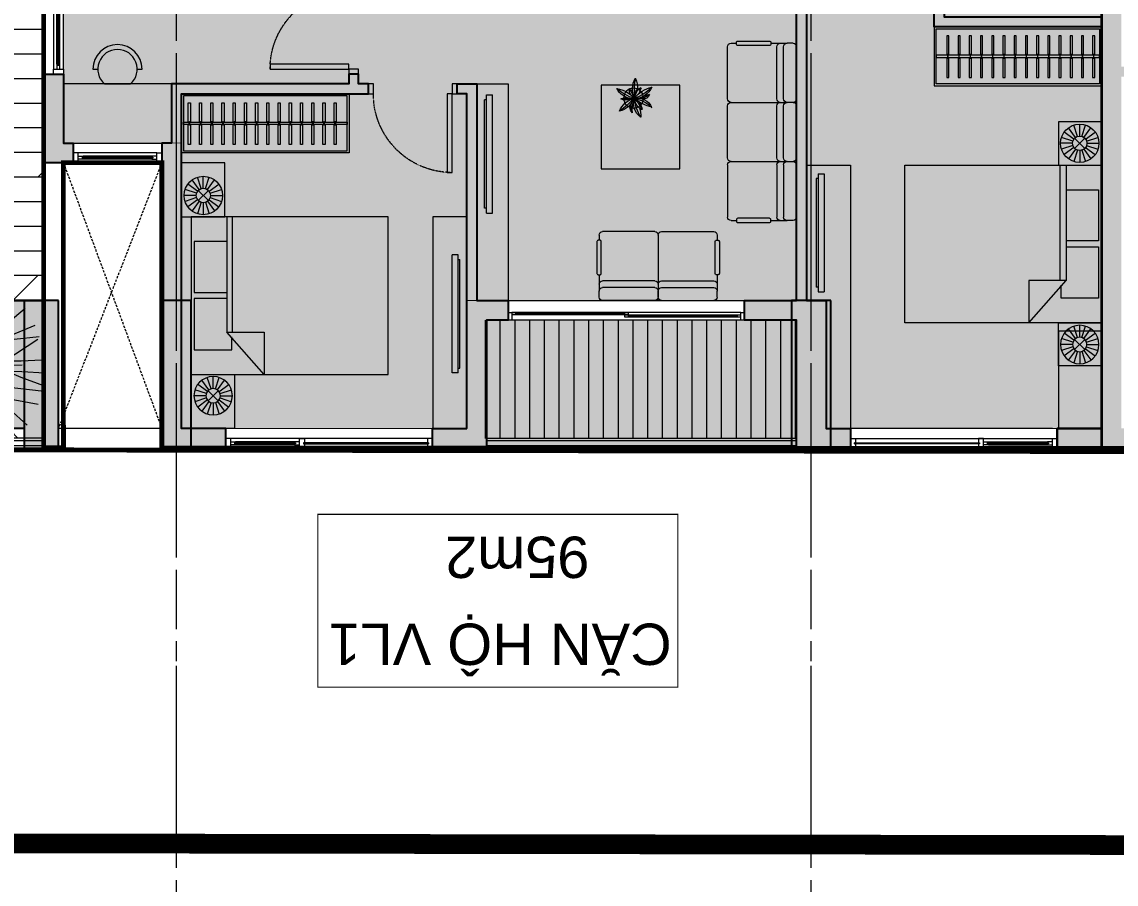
# Model space of a CAD drawing. Header units: millimetres. Extents: x -100356 to 314685, y 446 to 1273965.
# Drawn here: x 49719 to 60838, y 989304 to 998062 of the extents above; entities that cross this region are included whole.
import ezdxf
from ezdxf.enums import TextEntityAlignment as Align
from ezdxf.xclip import XClip

# ---------------------------------------------------------------- set-up
doc = ezdxf.new("R2010")
doc.units = ezdxf.units.MM
doc.header["$XCLIPFRAME"] = 2
for name, pattern in [('20180221 BF$0$DASHDOT', [1, 0.5, -0.25, 0, -0.25]), ('CENTER', [2, 1.25, -0.25, 0.25, -0.25]), ('CENTER2', [28.575, 19.05, -3.175, 3.175, -3.175]), ('Dash', [6, 3, -3]), ('DASHED2', [0.375, 0.25, -0.125]), ('Kume - Grid Line', [10.5, 6, -1.25, 2, -1.25]), ('VL2 - tb$0$HIDDEN', [0.375, 0.25, -0.125]), ('VL3 - tb$0$HIDDEN', [0.375, 0.25, -0.125])]:
    doc.linetypes.add(name, pattern=pattern)
for name, color, linetype, lineweight in [('$0$FURNITURE', 8, 'Continuous', 5), ('$0$TUONG 2', 2, 'Continuous', 35), ('20180221 BF$0$setback', 1, 'Continuous', 13), ('20180221 BF$0$TUONG 2', 2, 'Continuous', 25), ('@ color hatch', 7, 'Continuous', 13), ('A-_ANOT----_D', 7, 'Continuous', 5), ('A-_LNSP----_E', 7, 'Continuous', 9), ('A-_ROOM----_H', 8, 'Continuous', 9), ('A.Axis', 251, 'CENTER2', 13), ('A1 - dp$0$A.Door', 4, 'Continuous', 13), ('A1 - dp$0$A.HACH 250', 250, 'Continuous', 5), ('A1 - dp$0$FURNITURE', 8, 'Continuous', 5), ('A1 - dp$0$TUONG 2', 2, 'Continuous', 25), ('GJ', 1, 'Continuous', 13), ('Hatch-wall', 251, 'Continuous', 5), ('LC.HA', 250, 'Continuous', 9), ('LGI', 250, 'CENTER', 9), ('net thay', 137, 'Continuous', 15), ('TEXT', 6, 'Continuous', 20), ('VL2 - tb$0$A.Door', 4, 'Continuous', 13), ('VL2 - tb$0$A.HACH 250', 250, 'Continuous', 5), ('VL2 - tb$0$A.Thin', 8, 'Continuous', 13), ('VL2 - tb$0$CUA', 5, 'Continuous', 9), ('VL2 - tb$0$KHCUA', 3, 'Continuous', 13), ('VL2 - tb$0$TUONG 2', 2, 'Continuous', 35), ('VL3 - tb$0$$7$FURNITURE', 8, 'Continuous', 5), ('VL3 - tb$0$A.HACH 250', 250, 'Continuous', 5), ('VL3 - tb$0$CUA', 5, 'Continuous', 9), ('VL3 - tb$0$FURNITURE', 7, 'Continuous', 5), ('VL3 - tb$0$TUONG 2', 2, 'Continuous', 35), ('VL4 - dp$0$TUONG 2', 2, 'Continuous', 35)]:
    doc.layers.add(name, color=color, linetype=linetype, lineweight=lineweight)
for name, color, linetype in [('20180221 BF$0$10', 1, 'Continuous'), ('20180221 BF$0$TREE', 99, 'Continuous'), ('STR', 7, 'Continuous')]:
    doc.layers.add(name, color=color, linetype=linetype)
doc.styles.add('arial_eng', font='ARIALNI.TTF')
doc.styles.add('VL2 - tb$0$GHICHU-C', font='Font - TrueType - Arial.ttf', dxfattribs={"width": 0.7})
doc.styles.add('VnArial', font='Font - TrueType - Arial.ttf')

# ---------------------------------------------------------------- blocks, each defined once
blk = doc.blocks.new('VL2 - tb$0$sofa 1')
for p, q in [((0, -530), (0, 0)), ((35, 35), (96, 35)), ((261, 35), (96, 35)), ((131, -530), (131, 0)), ((201, -530), (201, 0)), ((665, 35), (611, 35)), ((700, -530), (700, 0)), ((0, -600), (0, -1130)), ((35, -565), (96, -565)), ((665, -565), (96, -565)), ((131, -1130), (131, -600)), ((201, -1130), (201, -600)), ((700, -1130), (700, -600)), ((0, -1200), (0, -1730)), ((665, -1165), (35, -1165)), ((131, -1200), (131, -1730)), ((201, -1200), (201, -1730)), ((700, -1200), (700, -1730)), ((35, -1765), (96, -1765)), ((261, -1765), (96, -1765)), ((665, -1765), (611, -1765)), ((1371, -1878), (841, -1878)), ((1441, -1878), (1971, -1878)), ((806, -1913), (806, -1966)), ((1406, -1913), (1406, -2543)), ((1406, -1913), (1406, -2482)), ((2006, -1913), (2006, -1966)), ((806, -2316), (806, -2482)), ((2006, -2316), (2006, -2482)), ((1371, -2377), (841, -2377)), ((1441, -2377), (1971, -2377)), ((806, -2543), (806, -2482)), ((1371, -2447), (841, -2447)), ((1406, -2543), (1406, -2482)), ((1441, -2447), (1971, -2447)), ((2006, -2543), (2006, -2482)), ((1371, -2578), (841, -2578)), ((1441, -2578), (1971, -2578))]:
    blk.add_line(p, q)
for points in [[(598, 57), (275, 57, 0.414214), (261, 44), (261, 26, 0.414214), (275, 13), (598, 13, 0.414214), (611, 26), (611, 44, 0.414214)], [(598, -1787), (275, -1787, -0.414214), (261, -1774), (261, -1756, -0.414214), (275, -1743), (598, -1743, -0.414214), (611, -1756), (611, -1774, -0.414214)], [(784, -1979), (784, -2303, 0.414214), (797, -2316), (815, -2316, 0.414214), (828, -2303), (828, -1979, 0.414214), (815, -1966), (797, -1966, 0.414214)], [(2028, -1979), (2028, -2303, -0.414214), (2015, -2316), (1997, -2316, -0.414214), (1984, -2303), (1984, -1979, -0.414214), (1997, -1966), (2015, -1966, -0.414214)]]:
    blk.add_lwpolyline(points, format="xyb", close=True)
blk.add_lwpolyline([(1986, -1240), (1186, -1240), (1186, -390), (1986, -390)], close=True)
blk.add_circle((1656, -522), 101)
for centre, radius, start, end in [((35, 0), 35, 90, 180), ((96, 0), 35, 0, 90), ((166, 0), 35, 0, 90), ((665, 0), 35, 0, 90), ((1837, -416), 220, 154.7196, 185.6674), ((928, -443), 719, 353.8852, 9.76), ((1451, -429), 216, 334.191, 29.7589), ((1417, -689), 282, 36.0102, 78.7514), ((1652, -333), 197, 203.5569, 265.5928), ((1792, -115), 435, 223.0584, 250.3682), ((1560, -500), 86.5, 349.0123, 78.5733), ((1182, -603), 437, 17.5499, 25.3147), ((1509, -529), 134, 4.8141, 58.0945), ((1868, -708), 286, 98.611, 140.85), ((1987, -650), 361, 143.9758, 159.4862), ((1503, -63), 485, 287.6158, 311.4256), ((1710, -495), 60.6, 103.0214, 137.1627), ((1652, -333), 197, 275.3509, 331.9516), ((1635, -448), 62.6, 321.0444, 10.8834), ((35, -530), 35, 180, 270), ((96, -530), 35, 270, 0), ((166, -530), 35, 270, 0), ((665, -530), 35, 270, 0), ((1609, -668), 145, 72.5643, 160.5658), ((1376, -190), 433, 282.8237, 308.4584), ((1695, -837), 314, 99.6289, 133.8517), ((1585, -395), 128, 224.3745, 278.3611), ((1855, 391), 947, 247.585, 253.6645), ((1553, -469), 61.8, 195.6468, 282.6443), ((1717, -656), 148, 117.6391, 173.4927), ((1498, -507), 151, 298.6711, 351.4448), ((1917, -797), 380, 135.3527, 155.2401), ((1470, -567), 188, 307.0526, 13.6398), ((1152, -459), 502, 329.2774, 351.9041), ((1837, -416), 220, 208.0633, 209.2303), ((1601, -726), 209, 19.8532, 75.8716), ((2213, -67), 719, 219.2619, 234.5537), ((1315, -645), 354, 355.9263, 14.9396), ((1838, -471), 188, 198.2679, 257.7577), ((1524, -610), 156, 337.1601, 24.0107), ((1783, 750), 1281, 265.498, 270.09), ((1731, -400), 142, 252.6029, 293.2685), ((1717, -678), 163, 64.7044, 87.5627), ((35, -600), 35, 90, 180), ((96, -600), 35, 0, 90), ((166, -600), 35, 0, 90), ((665, -600), 35, 0, 90), ((1868, -708), 286, 162.1417, 181.7779), ((1615, -613), 78.4, 311.9837, 25.4724), ((35, -1130), 35, 180, 270), ((35, -1200), 35, 90, 180), ((96, -1130), 35, 270, 0), ((96, -1200), 35, 0, 90), ((166, -1130), 35, 270, 0), ((166, -1200), 35, 0, 90), ((665, -1130), 35, 270, 0), ((665, -1200), 35, 0, 90), ((35, -1730), 35, 180, 270), ((96, -1730), 35, 270, 0), ((166, -1730), 35, 270, 0), ((665, -1730), 35, 270, 0), ((841, -1913), 35, 90, 180), ((1371, -1913), 35, 0, 90), ((1441, -1913), 35, 90, 180), ((1971, -1913), 35, 0, 90), ((841, -2412), 35, 90, 180), ((1371, -2412), 35, 0, 90), ((1441, -2412), 35, 90, 180), ((1971, -2412), 35, 0, 90), ((841, -2482), 35, 90, 180), ((841, -2543), 35, 180, 270), ((1371, -2482), 35, 0, 90), ((1371, -2543), 35, 270, 0), ((1441, -2482), 35, 90, 180), ((1441, -2543), 35, 180, 270), ((1971, -2482), 35, 0, 90), ((1971, -2543), 35, 270, 0)]:
    blk.add_arc(centre, radius, start, end)
blk = doc.blocks.new('*U137')
for p, q in [((50, 0), (1675, 0)), ((100, 0), (100, -30)), ((1625, 0), (1625, -30)), ((1675, 0), (1675, -30)), ((50, -30), (1675, -30)), ((1625, -35), (1625, -65)), ((1625, -35), (3250, -35)), ((1625, -65), (3250, -65)), ((1675, -35), (1675, -65)), ((3200, -35), (3200, -65))]:
    blk.add_line(p, q)
at = {"color": 8}
for p, q in [((100, -15), (1625, -15)), ((1675, -50), (3200, -50))]:
    blk.add_line(p, q, dxfattribs=at)
for points in [[(0, 0), (50, 0), (50, -110), (0, -110)], [(3250, 0), (3300, 0), (3300, -110), (3250, -110)]]:
    blk.add_lwpolyline(points, close=True)
for points in [[(3250, 0), (50, 0)], [(3250, -110), (50, -110)]]:
    blk.add_lwpolyline(points)
at = {"layer": 'VL2 - tb$0$KHCUA', "style": 'VL2 - tb$0$GHICHU-C', "flags": 1}
for tag, p in [('TEN_CUA', (450, -184)), ('KICH_THUOC', (450, -300)), ('QUI_CACH', (450, -421))]:
    blk.add_attdef(tag, text='', height=50, dxfattribs=at).set_placement(p, align=Align.MIDDLE)
blk = doc.blocks.new('*U300')
at = {"layer": 'VL3 - tb$0$FURNITURE'}
for p, q in [((0, 100), (3150, 100)), ((0, 75), (3150, 75)), ((0, 25), (3150, 25)), ((0, 0), (3150, 0))]:
    blk.add_line(p, q, dxfattribs=at)
blk = doc.blocks.new('VL3 - tb$0$A$C4E823157')
for p, q in [((-600, 20), (-600, 80)), ((-600, 80), (600, 80)), ((-600, 20), (600, 20)), ((-551, 20), (-551, 0)), ((-551, 0), (551, 0)), ((551, 20), (551, 0)), ((600, 20), (600, 80))]:
    blk.add_line(p, q)
blk = doc.blocks.new('*U301')
at = {"layer": 'VL3 - tb$0$$7$FURNITURE'}
for points in [[(0, 600), (0, 0), (1704, 0), (1704, 600)], [(1684, 580), (1684, 20), (20, 20), (20, 580)]]:
    blk.add_lwpolyline(points, close=True, dxfattribs=at)
at = {"layer": 'VL3 - tb$0$$7$FURNITURE', "ltscale": 6}
for points in [[(91, 313), (91, 515), (69, 515), (69, 313)], [(205, 313), (205, 515), (183, 515), (183, 313)], [(319, 313), (319, 515), (297, 515), (297, 313)], [(433, 313), (433, 515), (411, 515), (411, 313)], [(547, 313), (547, 515), (525, 515), (525, 313)], [(661, 313), (661, 515), (639, 515), (639, 313)], [(775, 313), (775, 515), (753, 515), (753, 313)], [(889, 313), (889, 515), (867, 515), (867, 313)], [(1003, 313), (1003, 515), (981, 515), (981, 313)], [(1117, 313), (1117, 515), (1095, 515), (1095, 313)], [(1231, 313), (1231, 515), (1209, 515), (1209, 313)], [(1345, 313), (1345, 515), (1323, 515), (1323, 313)], [(1459, 313), (1459, 515), (1437, 515), (1437, 313)], [(1573, 313), (1573, 515), (1551, 515), (1551, 313)], [(69, 287), (69, 92), (91, 92), (91, 287)], [(183, 287), (183, 92), (205, 92), (205, 287)], [(297, 287), (297, 92), (319, 92), (319, 287)], [(411, 287), (411, 92), (433, 92), (433, 287)], [(525, 287), (525, 92), (547, 92), (547, 287)], [(639, 287), (639, 92), (661, 92), (661, 287)], [(753, 287), (753, 92), (775, 92), (775, 287)], [(867, 287), (867, 92), (889, 92), (889, 287)], [(981, 287), (981, 92), (1003, 92), (1003, 287)], [(1095, 287), (1095, 92), (1117, 92), (1117, 287)], [(1209, 287), (1209, 92), (1231, 92), (1231, 287)], [(1323, 287), (1323, 92), (1345, 92), (1345, 287)], [(1437, 287), (1437, 92), (1459, 92), (1459, 287)], [(1551, 287), (1551, 92), (1573, 92), (1573, 287)]]:
    blk.add_lwpolyline(points, dxfattribs=at)
for points in [[(1684, 287), (1684, 313), (20, 313), (20, 287)], [(83, 319), (78, 319), (78, 280), (83, 280)], [(197, 319), (192, 319), (192, 280), (197, 280)], [(311, 319), (306, 319), (306, 280), (311, 280)], [(425, 319), (420, 319), (420, 280), (425, 280)], [(539, 319), (534, 319), (534, 280), (539, 280)], [(653, 319), (648, 319), (648, 280), (653, 280)], [(767, 319), (762, 319), (762, 280), (767, 280)], [(881, 319), (876, 319), (876, 280), (881, 280)], [(995, 319), (990, 319), (990, 280), (995, 280)], [(1109, 319), (1104, 319), (1104, 280), (1109, 280)], [(1223, 319), (1218, 319), (1218, 280), (1223, 280)], [(1337, 319), (1332, 319), (1332, 280), (1337, 280)], [(1451, 319), (1446, 319), (1446, 280), (1451, 280)], [(1565, 319), (1560, 319), (1560, 280), (1565, 280)]]:
    blk.add_lwpolyline(points, close=True, dxfattribs=at)
blk = doc.blocks.new('VL3 - tb$0$$1$Bed 1600')
at = {"layer": 'VL3 - tb$0$$7$FURNITURE', "linetype": 'Continuous'}
for p, q in [((2, -80), (2, 0)), ((2, 0), (66, 0)), ((12, -1.2), (32.8, -1.2)), ((12, -14.4), (12, -1.2)), ((32.8, -1.2), (32.8, -14.4)), ((35.2, -1.2), (56, -1.2)), ((35.2, -14.4), (35.2, -1.2)), ((56, -1.2), (56, -16.4)), ((66, 0), (66, -80)), ((2, -14.4), (48.8, -14.4)), ((48.8, -16.8), (2, -16.8)), ((66, -29.6), (48.8, -14.4)), ((48.8, -14.4), (48.8, -29.6)), ((56, -16.4), (50.8, -16.4)), ((48.8, -29.6), (66, -29.6)), ((66, -80), (2, -80))]:
    blk.add_line(p, q, dxfattribs=at)
blk = doc.blocks.new('*U166')
at = {"layer": 'VL3 - tb$0$$7$FURNITURE'}
for p, q in [((550, 0), (0, 0)), ((0, 0), (0, -439)), ((550, -439), (550, 0)), ((158, -179), (60, -108)), ((174, -163), (103, -65)), ((195, -153), (157, -37)), ((217, -149), (217, -27)), ((240, -153), (278, -37)), ((260, -163), (332, -65)), ((277, -179), (375, -108)), ((148, -200), (32, -162)), ((166, -171), (269, -274)), ((269, -171), (166, -274)), ((287, -200), (403, -162)), ((144, -222), (22, -222)), ((148, -245), (32, -283)), ((158, -265), (60, -337)), ((174, -282), (103, -380)), ((195, -292), (157, -408)), ((217, -296), (217, -418)), ((217, -296), (217, -418)), ((240, -292), (278, -408)), ((260, -282), (332, -380)), ((277, -265), (375, -337)), ((287, -245), (403, -283)), ((291, -222), (412, -222)), ((0, -439), (550, -439))]:
    blk.add_line(p, q, dxfattribs=at)
for radius in [195, 73.2]:
    blk.add_circle((217, -222), radius, dxfattribs=at)
blk = doc.blocks.new('*U164')
at = {"layer": 'VL3 - tb$0$$7$FURNITURE'}
for p, q in [((550, 0), (0, 0)), ((0, 0), (0, -439)), ((550, -439), (550, 0)), ((158, -179), (60, -108)), ((174, -163), (103, -65)), ((195, -153), (157, -37)), ((217, -149), (217, -27)), ((240, -153), (278, -37)), ((260, -163), (332, -65)), ((277, -179), (375, -108)), ((148, -200), (32, -162)), ((166, -171), (269, -274)), ((269, -171), (166, -274)), ((287, -200), (403, -162)), ((144, -222), (22, -222)), ((148, -245), (32, -283)), ((158, -265), (60, -337)), ((174, -282), (103, -380)), ((195, -292), (157, -408)), ((217, -296), (217, -418)), ((217, -296), (217, -418)), ((240, -292), (278, -408)), ((260, -282), (332, -380)), ((277, -265), (375, -337)), ((287, -245), (403, -283)), ((291, -222), (412, -222)), ((0, -439), (550, -439))]:
    blk.add_line(p, q, dxfattribs=at)
for radius in [195, 73.2]:
    blk.add_circle((217, -222), radius, dxfattribs=at)
blk = doc.blocks.new('VL3 - tb$0$$1$A$C6FE626A3')
at = {"layer": 'VL3 - tb$0$$7$FURNITURE'}
for p, q in [((-90, 606), (-150, 606)), ((-150, -594), (-150, 606)), ((-90, -594), (-90, 606)), ((-90, 557), (-70, 557)), ((-70, -545), (-70, 557)), ((-90, -545), (-70, -545)), ((-90, -594), (-150, -594))]:
    blk.add_line(p, q, dxfattribs=at)
blk = doc.blocks.new('VL2 - tb$0$Bed 1600')
at = {"linetype": 'Continuous'}
for p, q in [((2, -80), (2, 0)), ((2, 0), (66, 0)), ((66, 0), (66, -80)), ((12, -1.2), (32.8, -1.2)), ((12, -14.4), (12, -1.2)), ((32.8, -1.2), (32.8, -14.4)), ((35.2, -1.2), (56, -1.2)), ((35.2, -14.4), (35.2, -1.2)), ((56, -1.2), (56, -16.4)), ((2, -14.4), (48.8, -14.4)), ((48.8, -16.8), (2, -16.8)), ((66, -29.6), (48.8, -14.4)), ((48.8, -14.4), (48.8, -29.6)), ((56, -16.4), (50.8, -16.4)), ((48.8, -29.6), (66, -29.6)), ((66, -80), (2, -80))]:
    blk.add_line(p, q, dxfattribs=at)
blk = doc.blocks.new('VL2 - tb$0$tab')
for p, q in [((439, 0), (0, 0)), ((0, 0), (0, -439)), ((439, -439), (439, 0)), ((158, -179), (60, -108)), ((174, -163), (103, -65)), ((195, -153), (157, -37)), ((217, -149), (217, -27)), ((240, -153), (278, -37)), ((260, -163), (332, -65)), ((277, -179), (375, -108)), ((148, -200), (32, -162)), ((166, -171), (269, -274)), ((269, -171), (166, -274)), ((287, -200), (403, -162)), ((144, -222), (22, -222)), ((148, -245), (32, -283)), ((158, -265), (60, -337)), ((174, -282), (103, -380)), ((195, -292), (157, -408)), ((217, -296), (217, -418)), ((217, -296), (217, -418)), ((240, -292), (278, -408)), ((260, -282), (332, -380)), ((277, -265), (375, -337)), ((287, -245), (403, -283)), ((291, -222), (412, -222)), ((0, -439), (439, -439))]:
    blk.add_line(p, q)
for radius in [195, 73.2]:
    blk.add_circle((217, -222), radius)
blk = doc.blocks.new('VL2 - tb$0$A$C6FE626A3')
for p, q in [((-90, 606), (-150, 606)), ((-150, -594), (-150, 606)), ((-90, -594), (-90, 606)), ((-90, 557), (-70, 557)), ((-70, -545), (-70, 557)), ((-90, -545), (-70, -545)), ((-90, -594), (-150, -594))]:
    blk.add_line(p, q)
blk = doc.blocks.new('VL2 - tb$0$cua so 1')
at = {"layer": 'VL2 - tb$0$A.Door', "ltscale": 0.5}
for p, q in [((1400, 65), (2000, 65)), ((1400, 35), (2000, 35))]:
    blk.add_line(p, q, dxfattribs=at)
for points in [[(0, 0), (2100, 0), (2100, 100), (0, 100)], [(2050, 100), (2050, 0), (2100, 0), (2100, 100)]]:
    blk.add_lwpolyline(points, close=True, dxfattribs=at)
for points in [[(50, 55), (50, 100), (0, 100), (0, 0), (50, 0), (50, 45), (40, 45), (40, 55), (50, 55)], [(1300, 55), (1300, 100), (1350, 100), (1350, 0), (1300, 0), (1300, 45), (1310, 45), (1310, 55), (1300, 55)], [(1400, 55), (1400, 65), (1350, 65), (1350, 35), (1400, 35), (1400, 45), (1390, 45), (1390, 55), (1400, 55)], [(2000, 55), (2000, 65), (2050, 65), (2050, 35), (2000, 35), (2000, 45), (2010, 45), (2010, 55), (2000, 55)]]:
    blk.add_lwpolyline(points, dxfattribs=at)
at = {"layer": 'VL2 - tb$0$A.HACH 250', "ltscale": 0.5}
for points in [[(40, 45), (1310, 45), (1310, 55), (40, 55)], [(1390, 45), (2010, 45), (2010, 55), (1390, 55)]]:
    blk.add_lwpolyline(points, close=True, dxfattribs=at)
blk = doc.blocks.new('*U39')
at = {"layer": 'A1 - dp$0$A.Door', "ltscale": 0.5}
for p, q in [((850, 100), (50, 100)), ((50, 0), (850, 0)), ((100, 65), (800, 65)), ((100, 35), (800, 35)), ((900, 0), (900, 100))]:
    blk.add_line(p, q, dxfattribs=at)
for points in [[(50, 100), (50, 0), (0, 0), (0, 100)], [(850, 100), (850, 0), (900, 0), (900, 100)]]:
    blk.add_lwpolyline(points, close=True, dxfattribs=at)
for points in [[(100, 55), (100, 65), (50, 65), (50, 35), (100, 35), (100, 45), (90, 45), (90, 55), (100, 55)], [(800, 55), (800, 65), (850, 65), (850, 35), (800, 35), (800, 45), (810, 45), (810, 55), (800, 55)]]:
    blk.add_lwpolyline(points, dxfattribs=at)
at = {"layer": 'A1 - dp$0$A.HACH 250', "ltscale": 0.5}
blk.add_lwpolyline([(90, 45), (810, 45), (810, 55), (90, 55)], close=True, dxfattribs=at)
blk = doc.blocks.new('*U161')
for points in [[(-50, 0), (-100, 0), (-100, 800), (-50, 800)], [(-850, -100), (-900, -100), (-900, 0), (-850, 0)], [(0, -100), (-50, -100), (-50, 0), (0, 0)]]:
    blk.add_lwpolyline(points, close=True)
at = {"linetype": 'VL3 - tb$0$HIDDEN'}
blk.add_arc((-50, 0), 800, 90, 180, dxfattribs=at)
blk = doc.blocks.new('*U401')
for points in [[(0, 600), (0, 0), (1700, 0), (1700, 600)], [(1680, 580), (1680, 20), (20, 20), (20, 580)]]:
    blk.add_lwpolyline(points, close=True)
at = {"ltscale": 6}
for points in [[(91, 313), (91, 515), (69, 515), (69, 313)], [(205, 313), (205, 515), (183, 515), (183, 313)], [(319, 313), (319, 515), (297, 515), (297, 313)], [(433, 313), (433, 515), (411, 515), (411, 313)], [(547, 313), (547, 515), (525, 515), (525, 313)], [(661, 313), (661, 515), (639, 515), (639, 313)], [(775, 313), (775, 515), (753, 515), (753, 313)], [(889, 313), (889, 515), (867, 515), (867, 313)], [(1003, 313), (1003, 515), (981, 515), (981, 313)], [(1117, 313), (1117, 515), (1095, 515), (1095, 313)], [(1231, 313), (1231, 515), (1209, 515), (1209, 313)], [(1345, 313), (1345, 515), (1323, 515), (1323, 313)], [(1459, 313), (1459, 515), (1437, 515), (1437, 313)], [(1573, 313), (1573, 515), (1551, 515), (1551, 313)], [(69, 287), (69, 92), (91, 92), (91, 287)], [(183, 287), (183, 92), (205, 92), (205, 287)], [(297, 287), (297, 92), (319, 92), (319, 287)], [(411, 287), (411, 92), (433, 92), (433, 287)], [(525, 287), (525, 92), (547, 92), (547, 287)], [(639, 287), (639, 92), (661, 92), (661, 287)], [(753, 287), (753, 92), (775, 92), (775, 287)], [(867, 287), (867, 92), (889, 92), (889, 287)], [(981, 287), (981, 92), (1003, 92), (1003, 287)], [(1095, 287), (1095, 92), (1117, 92), (1117, 287)], [(1209, 287), (1209, 92), (1231, 92), (1231, 287)], [(1323, 287), (1323, 92), (1345, 92), (1345, 287)], [(1437, 287), (1437, 92), (1459, 92), (1459, 287)], [(1551, 287), (1551, 92), (1573, 92), (1573, 287)]]:
    blk.add_lwpolyline(points, dxfattribs=at)
for points in [[(1680, 287), (1680, 313), (20, 313), (20, 287)], [(83, 319), (78, 319), (78, 280), (83, 280)], [(197, 319), (192, 319), (192, 280), (197, 280)], [(311, 319), (306, 319), (306, 280), (311, 280)], [(425, 319), (420, 319), (420, 280), (425, 280)], [(539, 319), (534, 319), (534, 280), (539, 280)], [(653, 319), (648, 319), (648, 280), (653, 280)], [(767, 319), (762, 319), (762, 280), (767, 280)], [(881, 319), (876, 319), (876, 280), (881, 280)], [(995, 319), (990, 319), (990, 280), (995, 280)], [(1109, 319), (1104, 319), (1104, 280), (1109, 280)], [(1223, 319), (1218, 319), (1218, 280), (1223, 280)], [(1337, 319), (1332, 319), (1332, 280), (1337, 280)], [(1451, 319), (1446, 319), (1446, 280), (1451, 280)], [(1565, 319), (1560, 319), (1560, 280), (1565, 280)]]:
    blk.add_lwpolyline(points, close=True, dxfattribs=at)
blk = doc.blocks.new('VL3 - tb$0$CT3 MBT 11-31$0$ghe bar')
for p, q in [((-250, -250), (-200, -250)), ((200, -250), (250, -250)), ((-132, -400), (132, -400))]:
    blk.add_line(p, q)
for radius, start, end in [(250, 0, 180), (200, 311.4096, 228.5904)]:
    blk.add_arc((0, -250), radius, start, end)
blk = doc.blocks.new('*U440')
at = {"layer": 'A1 - dp$0$A.Door', "ltscale": 0.5}
for p, q in [((1200, 100), (50, 100)), ((50, 0), (1200, 0)), ((100, 65), (1150, 65)), ((100, 35), (1150, 35)), ((1250, 0), (1250, 100))]:
    blk.add_line(p, q, dxfattribs=at)
for points in [[(50, 100), (50, 0), (0, 0), (0, 100)], [(1200, 100), (1200, 0), (1250, 0), (1250, 100)]]:
    blk.add_lwpolyline(points, close=True, dxfattribs=at)
for points in [[(100, 55), (100, 65), (50, 65), (50, 35), (100, 35), (100, 45), (90, 45), (90, 55), (100, 55)], [(1150, 55), (1150, 65), (1200, 65), (1200, 35), (1150, 35), (1150, 45), (1160, 45), (1160, 55), (1150, 55)]]:
    blk.add_lwpolyline(points, dxfattribs=at)
at = {"layer": 'A1 - dp$0$A.HACH 250', "ltscale": 0.5}
blk.add_lwpolyline([(90, 45), (1160, 45), (1160, 55), (90, 55)], close=True, dxfattribs=at)
blk = doc.blocks.new('VL1 revised')
at = {"layer": '@ color hatch', "ltscale": 0.5}
h = blk.add_hatch(color=221, dxfattribs=at)
h.dxf.hatch_style = 1
h.paths.add_polyline_path([(-3100, -400), (-3100, 0), (-9300, 0), (-9300, -2400), (-10550, -2400), (-10550, -6550), (-9350, -6550), (-9351, -9450), (-6450, -9450), (-6450, -8150), (-2800, -8150), (-2800, -9450), (0, -9450), (0, -4520), (0, -4520), (0, 0), (-1800, 0), (-1800, -400)])
h.paths.add_polyline_path([(-10750, -2200), (-9500, -2200), (-9500, 0), (-10750, 0)])
h.paths.add_polyline_path([(-3100, -8350), (-6250, -8350), (-6250, -9650), (-3100, -9650)])
at = {"layer": 'Hatch-wall', "ltscale": 0.5}
h = blk.add_hatch(color=256, dxfattribs=at)
h.dxf.hatch_style = 1
h.paths.add_polyline_path([(-3100, -8150), (-3100, -1650), (-2900, -1650), (-2900, -1750), (-3000, -1750), (-3000, -8150), (-2800, -8150), (-2800, -9450), (-2550, -9450), (-2550, -9650), (-3100, -9650), (-3100, -8350), (-3629, -8350), (-3629, -8150)])
h.paths.add_polyline_path([(-6450, -9450), (-6450, -8650), (-6450, -6050), (-6550, -6050), (-6550, -5950), (-6350, -5950), (-6350, -8150), (-6029, -8150), (-6029, -8350), (-6250, -8350), (-6250, -9650), (-6800, -9650), (-6800, -9450)])
h.paths.add_polyline_path([(-7650, -4950), (-7550, -4950), (-7550, -4800), (-6029, -4800), (-6029, -4700), (-6929, -4700), (-6929, -1750), (-6029, -1750), (-6029, -1650), (-7029, -1650), (-7029, -2300), (-9300, -2300), (-9300, -1650), (-9500, -1650), (-9500, -2200), (-10550, -2200), (-10550, -2400), (-7029, -2400), (-7029, -4700), (-7650, -4700)])
h.paths.add_polyline_path([(-8900, -9650), (-8900, -9450), (-9350, -9450), (-9350, -6050), (-7450, -6050), (-7450, -5950), (-7550, -5950), (-7550, -5850), (-7650, -5850), (-7650, -5950), (-9450, -5950), (-9450, -6550), (-9550, -6550), (-9550, -8150), (-9550, -9650)])
h.paths.add_polyline_path([(-10750, -5850), (-10550, -5850), (-10550, -6550), (-10450, -6550), (-10450, -6750), (-10550, -6750), (-10550, -6753), (-10750, -6753)])
h.paths.add_polyline_path([(-4500, 150), (-10750, 150), (-10750, 0), (-10550, 0), (-10550, 0), (-9500, 0), (-9500, -650), (-9300, -650), (-9300, 0), (-4500, 0)])
edge = h.paths.add_edge_path()
edge.add_line((0, -4520), (-400, -4520))
edge.add_line((-400, -4520), (-400, -3700))
edge.add_line((-400, -3700), (0, -3700))
edge.add_line((0, -3700), (0, -1900))
edge.add_line((0, -1900), (-1600, -1900))
edge.add_line((-1600, -1900), (-1600, -2800))
edge.add_line((-1600, -2800), (-1700, -2800))
edge.add_line((-1700, -2800), (-1700, -1900))
edge.add_line((-1700, -1900), (-2000, -1900))
edge.add_line((-2000, -1900), (-2000, -1800))
edge.add_line((-2000, -1800), (-1900, -1800))
edge.add_line((-1900, -1800), (-1900, -1700))
edge.add_line((-1900, -1700), (-1800, -1700))
edge.add_line((-1800, -1700), (-1800, -1800))
edge.add_line((-1800, -1800), (0, -1800))
edge.add_line((0, -1800), (0, 0))
edge.add_line((0, 0), (-1800, 0))
edge.add_line((-1800, 0), (-1800, -950))
edge.add_line((-1800, -950), (-1900, -950))
edge.add_line((-1900, -950), (-1900, 0))
edge.add_line((-1900, 0), (-3100, 0))
edge.add_line((-3100, 0), (-3100, 150))
edge.add_line((-3100, 150), (0, 150))
edge.add_line((0, 150), (200, 150))
edge.add_line((200, 150), (200, -9650))
edge.add_line((200, -9650), (-450, -9650))
edge.add_line((-450, -9650), (-450, -9450))
edge.add_line((-450, -9450), (0, -9450))
edge.add_line((0, -9450), (0, -5370))
edge.add_line((0, -5370), (-1700, -5370))
edge.add_line((-1700, -5370), (-1700, -3550))
edge.add_line((-1700, -3550), (-1600, -3550))
edge.add_line((-1600, -3550), (-1600, -5270))
edge.add_line((-1600, -5270), (0, -5270))
edge.add_line((0, -5270), (0, -4520))
h = blk.add_hatch(color=256, dxfattribs=at)
h.dxf.hatch_style = 1
h.paths.add_polyline_path([(0, -3800), (0, -4420), (0, -4420), (0, -3800)], flags=17)
h.paths.add_polyline_path([(0, -3700), (0, -4520), (0, -4520), (0, -5270), (-1600, -5270), (-1600, -3550), (-1700, -3550), (-1700, -5370), (0, -5370), (0, -9450), (-450, -9450), (-450, -9650), (200, -9650), (200, 150), (0, 150), (-3200, 150), (-3200, 0), (-1900, 0), (-1900, -800), (-1800, -800), (-1800, 0), (0, 0), (0, -1800), (-1600, -1800), (-1600, -1650), (-1800, -1650), (-1800, -1550), (-1900, -1550), (-1900, -1650), (-2000, -1650), (-2000, -1750), (-1700, -1750), (-1700, -2800), (-1600, -2800), (-1600, -1900), (0, -1900), (0, -3700)])
at = {"layer": 'VL3 - tb$0$A.HACH 250'}
h = blk.add_hatch(dxfattribs=at)
h.set_pattern_fill('_USER', color=256, scale=150, angle=270, pattern_type=0)
h.set_pattern_definition([(270, (771279.89, -462391.08), (150, -3e-14), [])])
h.paths.add_polyline_path([(-6272, -8350), (-6271, -9550), (-3100, -9550), (-3100, -8350)])
at = {"layer": '@ color hatch', "color": 250, "ltscale": 10, "const_width": 10}
blk.add_lwpolyline([(-3100, -400), (-3100, 0), (-9300, 0), (-9300, -2400), (-10550, -2400), (-10550, -6550), (-9350, -6550), (-9351, -9450), (-6450, -9450), (-6450, -8150), (-2800, -8150), (-2800, -9450), (0, -9450), (0, -4520), (0, -4520), (0, 0), (-1800, 0), (-1800, -400)], close=True, dxfattribs=at)
at = {"layer": '@ color hatch', "color": 250, "ltscale": 10, "const_width": 10, "elevation": 0}
blk.add_lwpolyline([(-3100, -8350), (-6250, -8350), (-6250, -9650), (-3100, -9650)], close=True, dxfattribs=at)
at = {"layer": 'A1 - dp$0$FURNITURE', "elevation": 0}
for points in [[(-6350, -8150), (-6350, -5950), (-6029, -5950), (-6029, -8150)], [(-2550, -9450), (-2800, -9450), (-2800, -8150), (-3000, -8150), (-3000, -6775), (-2550, -6775)]]:
    blk.add_lwpolyline(points, close=True, dxfattribs=at)
at = {"layer": 'A1 - dp$0$FURNITURE'}
for points in [[(-439, -9450), (0, -9450), (0, -8462), (-439, -8462)], [(-10600, -9650), (-9550, -9650), (-9550, -9450), (-10600, -9450)]]:
    blk.add_lwpolyline(points, close=True, dxfattribs=at)
at = {"layer": 'A1 - dp$0$TUONG 2', "ltscale": 0.5}
blk.add_lwpolyline([(200, -9650), (-450, -9650), (-450, -9450), (0, -9450), (0, -5370), (-1700, -5370), (-1700, -3550), (-1600, -3550), (-1600, -5270), (0, -5270), (0, -4520)], dxfattribs=at)
at = {"layer": 'A1 - dp$0$TUONG 2', "ltscale": 0.5, "elevation": 0}
blk.add_lwpolyline([(-3100, -8150), (-3100, -1650), (-2900, -1650), (-2900, -1750), (-3000, -1750), (-3000, -8150), (-2800, -8150), (-2800, -9450), (-2550, -9450), (-2550, -9650), (-3100, -9650), (-3100, -8350), (-3629, -8350), (-3629, -8150)], close=True, dxfattribs=at)
at = {"layer": 'A1 - dp$0$TUONG 2', "ltscale": 0.5}
blk.add_lwpolyline([(-10750, -5850), (-10550, -5850), (-10550, -6550), (-10450, -6550), (-10450, -6750), (-10550, -6750), (-10550, -6750), (-10750, -6750)], close=True, dxfattribs=at)
at = {"layer": 'A1 - dp$0$TUONG 2', "ltscale": 0.5, "elevation": 0}
for points in [[(-8900, -9650), (-8900, -9450), (-9350, -9450), (-9350, -6050), (-7450, -6050), (-7450, -5950), (-7550, -5950), (-7550, -5850), (-7650, -5850), (-7650, -5950), (-9450, -5950), (-9450, -6550), (-9550, -6550), (-9550, -8150), (-9550, -9650), (-8900, -9650)], [(-6450, -9450), (-6450, -8650), (-6450, -6050), (-6550, -6050), (-6550, -5950), (-6350, -5950), (-6350, -8150), (-6029, -8150), (-6029, -8350), (-6250, -8350), (-6250, -9650), (-6800, -9650), (-6800, -9450), (-6450, -9450)], [(0, -8350), (0, -9450), (-450, -9450)], [(-450, -9450), (-450, -9650)]]:
    blk.add_lwpolyline(points, dxfattribs=at)
at = {"layer": 'VL2 - tb$0$A.Thin', "linetype": 'VL2 - tb$0$HIDDEN', "ltscale": 100}
for points in [[(-9550, -6750), (-10600, -9450)], [(-10550, -6750), (-9550, -9450)]]:
    blk.add_lwpolyline(points, dxfattribs=at)
at = {"layer": 'VL2 - tb$0$CUA'}
blk.add_line((-500, -9450), (-2750, -9450), dxfattribs=at)
blk.add_lwpolyline([(-10450, -6550), (-9550, -6550), (-9550, -6750), (-10450, -6750)], close=True, dxfattribs=at)
at = {"layer": 'VL2 - tb$0$CUA', "elevation": 0}
blk.add_lwpolyline([(-3629, -8350), (-6029, -8350), (-6029, -8150), (-3629, -8150)], close=True, dxfattribs=at)
at = {"layer": 'VL3 - tb$0$$7$FURNITURE', "elevation": 0}
for points in [[(-9450, -5950), (-10550, -5950), (-10550, -6550), (-9450, -6550)], [(-6796, -9450), (-6450, -9450), (-6450, -7300), (-6796, -7300)]]:
    blk.add_lwpolyline(points, close=True, dxfattribs=at)
at = {"layer": 'A1 - dp$0$FURNITURE'}
for name, p, rotation in [('*U401', (0, -5370), 180), ('VL2 - tb$0$tab', (0, -6336), 270), ('VL2 - tb$0$A$C6FE626A3', (-2970, -7457, 0), 180)]:
    blk.add_blockref(name, p, dxfattribs=dict(at, rotation=rotation))
at = {"layer": 'A1 - dp$0$FURNITURE', "extrusion": (0, 0, -1), "zscale": -1}
blk.add_blockref('VL2 - tb$0$sofa 1', (3100, -5572), dxfattribs=at)
at = {"layer": 'A1 - dp$0$FURNITURE', "xscale": -1}
for name, p, rotation in [('*U301', (-9350, -6050, 0), 180), ('*U166', (-9250, -8900), 90)]:
    blk.add_blockref(name, p, dxfattribs=dict(at, rotation=rotation))
at = {"layer": 'A1 - dp$0$FURNITURE', "extrusion": (5.65041e-18, -5.2756e-19, -1), "zscale": -1, "rotation": 89.99998306033362}
blk.add_blockref('VL3 - tb$0$A$C4E823157', (6270, -6662, 0), dxfattribs=at)
at = {"layer": 'A1 - dp$0$FURNITURE', "extrusion": (0, 0, -1), "xscale": -1, "zscale": -1, "rotation": 270}
blk.add_blockref('*U164', (9350, -7300), dxfattribs=at)
at = {"layer": 'A1 - dp$0$FURNITURE'}
for name, p, xscale, yscale, zscale, rotation in [('VL2 - tb$0$Bed 1600', (0, -6725), 24.99999062500365, 24.99999062500365, 24.99999062500365, 270), ('VL3 - tb$0$$1$Bed 1600', (-9250, -7250), -24.99999062500358, 24.99999062500358, 24.99999062500358, 90)]:
    blk.add_blockref(name, p, dxfattribs=dict(at, xscale=xscale, yscale=yscale, zscale=zscale, rotation=rotation))
blk.add_blockref('VL3 - tb$0$$1$A$C6FE626A3', (-6450, -8292, 0), dxfattribs=at)
at = {"layer": 'A1 - dp$0$FURNITURE', "extrusion": (0, 0, -1), "zscale": -1, "rotation": 90}
blk.add_blockref('VL2 - tb$0$tab', (0, -8814), dxfattribs=at)
at = {"layer": 'A1 - dp$0$TUONG 2'}
for name, p, rotation in [('*U440', (-10550, -5850, 0), 90), ('*U39', (-9550, -6650), 180)]:
    blk.add_blockref(name, p, dxfattribs=dict(at, rotation=rotation))
at = {"layer": 'VL2 - tb$0$A.Door', "xscale": 0.727272726542854, "yscale": 0.727272726542854, "zscale": 0.727272726542854}
blk.add_blockref('*U137', (-6029, -8270, 0), dxfattribs=at)
at = {"layer": 'VL2 - tb$0$TUONG 2', "extrusion": (0, 0, -1), "xscale": -1, "zscale": -1, "rotation": 180}
blk.add_blockref('VL2 - tb$0$cua so 1', (6800, -9550), dxfattribs=at)
at = {"layer": 'VL2 - tb$0$TUONG 2', "extrusion": (0, 0, -1), "zscale": -1, "rotation": 180}
blk.add_blockref('VL2 - tb$0$cua so 1', (2550, -9550), dxfattribs=at)
at = {"layer": 'VL3 - tb$0$$7$FURNITURE'}
blk.add_blockref('VL3 - tb$0$CT3 MBT 11-31$0$ghe bar', (-10000, -5550, 0), dxfattribs=at)
at = {"layer": 'VL3 - tb$0$CUA', "xscale": -1}
for p, rotation in [((-7650, -5850, 0), 90), ((-6550, -6050, 0), 180)]:
    blk.add_blockref('*U161', p, dxfattribs=dict(at, rotation=rotation))
at = {"layer": 'VL3 - tb$0$TUONG 2', "rotation": 180}
blk.add_blockref('*U300', (-3100, -9550, 0), dxfattribs=at)
at = {"color": 1, "ltscale": 0.5, "style": 'arial_eng'}
blk.add_attdef('AC', (-10424, -1989, 0), '', height=300, rotation=0, dxfattribs=at)
blk = doc.blocks.new('grid tower')
at = {"layer": 'A.Axis', "linetype": 'Kume - Grid Line', "lineweight": 9, "ltscale": 100}
for p, q in [((16899.8, 38386.8), (16899.8, -18372.7)), ((23349.8, 38386.8), (23349.8, -18372.7)), ((48341.2, 31299.9), (-14918.8, 31299.9))]:
    blk.add_line(p, q, dxfattribs=at)
blk = doc.blocks.new('VL2 - tb')
at = {"layer": 'Hatch-wall', "ltscale": 0.5}
h = blk.add_hatch(color=256, dxfattribs=at)
h.dxf.hatch_style = 1
h.paths.add_polyline_path([(9500, 175), (10120, 175)], flags=16)
h.paths.add_polyline_path([(9000, 6600), (8750, 6600), (8750, 6400), (8900, 6400), (8900, 5950), (9850, 5950), (9850, 3075), (9750, 3075), (9750, 2975), (9850, 2975), (9850, 2875), (9950, 2875), (9950, 2975), (10550, 2975), (10550, 3075), (9950, 3075), (9950, 5950), (10550, 5950), (10550, 6050), (9000, 6050)], flags=16)
h.paths.add_polyline_path([(6400, 6050), (6400, 2975), (8850, 2975), (8850, 3075), (6500, 3075), (6500, 6400), (6650, 6400), (6650, 6600), (6600, 6600), (6600, 9825), (6400, 9825), (6400, 8525), (6400, 8325)], flags=17)
h.paths.add_polyline_path([(3100, 9625), (2700, 9625), (2700, 9825), (3300, 9825), (3300, 8525), (4000, 8525), (4000, 8325), (3200, 8325), (3200, 5625), (3100, 5625)], flags=17)
h.paths.add_polyline_path([(100, 1875), (100, 1875), (100, 1375), (100, 1375)], flags=16)
edge = h.paths.add_edge_path()
edge.add_line((12250, 9625), (12250, 6050))
edge.add_line((12250, 6050), (11650, 6050))
edge.add_line((11650, 6050), (11650, 5950))
edge.add_line((11650, 5950), (12250, 5950))
edge.add_line((12250, 5950), (12250, 3075))
edge.add_line((12250, 3075), (11650, 3075))
edge.add_line((11650, 3075), (11650, 2975))
edge.add_line((11650, 2975), (12250, 2975))
edge.add_line((12250, 2975), (12250, 1875))
edge.add_line((12250, 1875), (11070, 1875))
edge.add_line((11070, 1875), (11070, 1775))
edge.add_line((11070, 1775), (12250, 1775))
edge.add_line((12250, 1775), (12250, 175))
edge.add_line((12250, 175), (10220, 175))
edge.add_line((10220, 175), (9400, 175))
edge.add_line((9400, 175), (8650, 175))
edge.add_line((8650, 175), (8650, 1775))
edge.add_line((8650, 1775), (10320, 1775))
edge.add_line((10320, 1775), (10320, 1875))
edge.add_line((10320, 1875), (9950, 1875))
edge.add_line((9950, 1875), (9950, 1975))
edge.add_line((9950, 1975), (9850, 1975))
edge.add_line((9850, 1975), (9850, 1875))
edge.add_line((9850, 1875), (7350, 1875))
edge.add_line((7350, 1875), (7350, 1775))
edge.add_line((7350, 1775), (8550, 1775))
edge.add_line((8550, 1775), (8550, 175))
edge.add_line((8550, 175), (6500, 175))
edge.add_line((6500, 175), (6500, 1775))
edge.add_line((6500, 1775), (6600, 1775))
edge.add_line((6600, 1775), (6600, 1875))
edge.add_line((6600, 1875), (6500, 1875))
edge.add_line((6500, 1875), (6400, 1875))
edge.add_line((6400, 1875), (6400, 175))
edge.add_line((6400, 175), (6300, 175))
edge.add_line((6300, 175), (6300, 25))
edge.add_line((6300, 25), (12450, 25))
edge.add_line((12450, 25), (12450, 9825))
edge.add_line((12450, 9825), (11600, 9825))
edge.add_line((11600, 9825), (11600, 9625))
edge.add_line((11600, 9625), (12250, 9625))
edge.add_line((8750, 6600), (8800, 6600))
edge.add_line((8800, 6600), (8800, 9825))
edge.add_line((8800, 9825), (9500, 9825))
edge.add_line((9500, 9825), (9500, 9625))
edge.add_line((9500, 9625), (9100, 9625))
edge.add_line((9100, 9625), (9100, 8325))
edge.add_line((9100, 8325), (9000, 8325))
edge.add_line((9000, 8325), (9000, 6900))
h.paths.add_polyline_path([(4500, 175), (4600, 175), (4600, 175), (4700, 175), (4700, 25), (-100, 25), (-100, 9825), (600, 9825), (600, 9625), (100, 9625), (100, 6325), (2200, 6325), (2200, 6125), (2100, 6125), (2100, 6225), (100, 6225), (100, 4625), (2100, 4625), (2100, 5375), (2200, 5375), (2200, 4625), (3100, 4625), (3100, 4725), (3200, 4725), (3200, 4525), (100, 4525), (100, 1975), (850, 1975), (850, 1875), (100, 1875), (100, 1275), (100, 1275), (100, 175), (1700, 175), (1700, 1875), (1600, 1875), (1600, 1975), (1800, 1975), (1800, 175), (4500, 175)])
h = blk.add_hatch(color=256, dxfattribs=at)
h.dxf.hatch_style = 1
h.paths.add_polyline_path([(12450, 9825), (11600, 9825), (11600, 9625), (12250, 9625), (12250, 6050), (11650, 6050), (11650, 5950), (12250, 5950), (12250, 3075), (11650, 3075), (11650, 2975), (12250, 2975), (12250, 1875), (11070, 1875), (11070, 1775), (12250, 1775), (12250, 175), (10220, 175), (9400, 175), (8650, 175), (8650, 1775), (10320, 1775), (10320, 1875), (9950, 1875), (9950, 1975), (9850, 1975), (9850, 1875), (7350, 1875), (7350, 1775), (8550, 1775), (8550, 175), (6500, 175), (6500, 1775), (6600, 1775), (6600, 1875), (6500, 1875), (6400, 1875), (6400, 175), (6000, 175), (6000, 25), (12450, 25)])
h.paths.add_polyline_path([(10120, 175), (9500, 175)], flags=16)
at = {"layer": 'A1 - dp$0$TUONG 2', "ltscale": 0.5}
blk.add_lwpolyline([(6000, 25), (12450, 25), (12450, 9825), (11600, 9825)], dxfattribs=at)
blk = doc.blocks.new('SITE')
at = {"layer": 'GJ', "color": 2, "linetype": 'DASHED2', "ltscale": 200, "const_width": 50, "elevation": 0}
blk.add_lwpolyline([(-44664, 42638), (-38719, 42656), (-35209, 42660), (-34096, 42671), (-29879, 42740), (-25970, 42804), (-21954, 42762), (-17825, 42748), (-8761, 42796), (-2287, 42908), (-2255, 42910), (-1186, 35377), (-1157, 8044), (-172, -63), (-42869, 0)], dxfattribs=at)
blk = doc.blocks.new('20180221 BF$0$hientrang')
at = {"layer": '20180221 BF$0$10', "color": 1, "linetype": 'Continuous'}
blk.add_line((-113704, 94445, 0), (-110540, 43326, 0), dxfattribs=at)
at = {"layer": '20180221 BF$0$10', "color": 1}
blk.add_line((-113704, 94445, 0), (-110540, 43326, 0), dxfattribs=at)
at = {"layer": '20180221 BF$0$setback', "color": 1, "linetype": '20180221 BF$0$DASHDOT', "ltscale": 200, "const_width": 200, "elevation": 0}
blk.add_lwpolyline([(-64687, 107633), (-71608, 106512), (-73129, 105984), (-73130, 105414), (-77140, 104869), (-77250, 105249), (-77680, 105219), (-77900, 105350), (-82200, 105085), (-86230, 104910), (-87270, 104902), (-90121, 104815), (-91714, 102077), (-92674, 102048), (-92312, 95898), (-95312, 95702), (-99272, 95417), (-103263, 95232), (-108843, 94729), (-111844, 94613), (-113704, 94445), (-110540, 43326), (-98301, 45606), (-91530, 9756)], dxfattribs=at)
blk = doc.blocks.new('X-GRID')
at = {"layer": 'LGI', "ltscale": 1500}
for p, q in [((-25500, 49486.8), (-25500, -7272.6)), ((-19050, 49486.8), (-19050, -7272.6)), ((5008.8, 42400), (-57318.6, 42400))]:
    blk.add_line(p, q, dxfattribs=at)
blk = doc.blocks.new('f23 grid column')
at = {"layer": 'LC.HA'}
h = blk.add_hatch(color=256, dxfattribs=at)
h.dxf.hatch_style = 1
h.paths.add_polyline_path([(-18855, -29862), (-19205, -29862), (-19205, -31362), (-18855, -31362)])
h = blk.add_hatch(color=256, dxfattribs=at)
h.dxf.hatch_style = 1
h.paths.add_polyline_path([(-17505, -29862), (-17805, -29862), (-17805, -31362), (-17505, -31362)])
h = blk.add_hatch(color=256, dxfattribs=at)
h.dxf.hatch_style = 1
h.paths.add_polyline_path([(-11007, -29862), (-11407, -29862), (-11407, -31362), (-11007, -31362)])
at = {"layer": 'STR', "ltscale": 1000, "elevation": 0}
for points in [[(-18855, -29862), (-19205, -29862), (-19205, -31362), (-18855, -31362)], [(-17505, -29862), (-17805, -29862), (-17805, -31362), (-17505, -31362)], [(-11007, -29862), (-11407, -29862), (-11407, -31362), (-11007, -31362)]]:
    blk.add_lwpolyline(points, close=True, dxfattribs=at)
at = {"rotation": 180}
blk.add_blockref('X-GRID', (-36705, 11038, 0), dxfattribs=at)
blk = doc.blocks.new('*U227')
at = {"layer": '$0$FURNITURE'}
for p, q in [((0, 100), (9176, 100)), ((0, 75), (9176, 75)), ((0, 25), (9176, 25)), ((0, 0), (9176, 0))]:
    blk.add_line(p, q, dxfattribs=at)
blk = doc.blocks.new('110_植栽_中_高木 - 落葉1_φ4000_H5500-1445069-IDEA-4th Storey - Detail')
at = {"color": 139}
for p, q in [((-670, 1129), (-838, 1808)), ((-472, 1941), (-408, 1715)), ((-306, 1976), (-181, 1368)), ((224, 1272), (-5, 2000)), ((298, 1613), (285, 1980)), ((518, 1586), (541, 1934)), ((641, 1557), (813, 1820)), ((-667, 1111), (-958, 1760)), ((-379, 1110), (-615, 1645)), ((-408, 1715), (-389, 1474)), ((-10, 1257), (-10, 1592)), ((224, 1272), (298, 1613)), ((459, 1252), (518, 1586)), ((459, 1252), (641, 1557)), ((879, 1317), (1065, 1665)), ((-1147, 1149), (-1389, 1451)), ((-389, 1474), (-379, 1110)), ((-181, 1368), (30, 691)), ((1364, 1487), (1021, 1024)), ((-989, 932), (-1147, 1149)), ((-934, 1324), (-819, 978)), ((-546, 458), (-670, 1129)), ((30, 691), (-10, 1257)), ((242, 956), (224, 1272)), ((242, 956), (459, 1252)), ((348, 890), (879, 1317)), ((879, 1317), (625, 696)), ((1602, 1227), (1074, 790)), ((-1482, 672), (-1685, 1077)), ((-1182, 862), (-1640, 1059)), ((-1182, 862), (-1319, 1008)), ((-743, 713), (-989, 932)), ((-819, 978), (-743, 713)), ((-379, 1110), (0, 0)), ((10, 497), (348, 890)), ((30, 691), (242, 956)), ((1021, 1024), (625, 696)), ((-1850, 759), (-1578, 578)), ((-1399, 530), (-1482, 672)), ((-743, 713), (-1182, 862)), ((-546, 458), (-743, 713)), ((-10, 303), (30, 691)), ((1074, 790), (384, 396)), ((625, 696), (384, 396)), ((1796, 880), (1057, 580)), ((-1570, 578), (-1398, 529)), ((-1182, 348), (-1399, 530)), ((-295, 133), (-546, 458)), ((384, 396), (1064, 582)), ((1064, 582), (1374, 607)), ((1855, 599), (1188, 159)), ((1374, 607), (1887, 662)), ((-1974, 319), (-1451, 187)), ((-1522, 376), (-1182, 348)), ((-645, 125), (-1182, 348)), ((0, 0), (-10, 303)), ((384, 396), (0, 0)), ((-2000, 33), (-1462, 119)), ((-1453, 121), (-1278, 144)), ((-1451, 187), (-1104, 101)), ((-645, 125), (-1245, -52)), ((-1104, 101), (-945, 37)), ((-295, 133), (-645, 125)), ((-423, -352), (0, 0)), ((0, 0), (-295, 133)), ((0, 0), (-5, -527)), ((0, 0), (773, 64)), ((305, -251), (0, 0)), ((773, 64), (1206, 162)), ((1538, 78), (773, 64)), ((773, 64), (1241, -50)), ((1206, 162), (1516, 167)), ((1516, 167), (1939, 182)), ((-1975, -315), (-1571, -88)), ((-1245, -52), (-1564, -80)), ((1534, -57), (1241, -50)), ((1241, -50), (1512, -168)), ((1512, -168), (1971, -338)), ((1984, -88), (1545, -58)), ((-1938, -494), (-1560, -440)), ((-1560, -440), (-1235, -475)), ((-1235, -475), (-846, -416)), ((-846, -416), (-423, -352)), ((-807, -637), (-423, -352)), ((-423, -352), (-610, -834)), ((268, -432), (248, -870)), ((305, -251), (268, -432)), ((268, -432), (508, -651)), ((1923, -449), (303, -262)), ((743, -453), (305, -251)), ((-1423, -653), (-1041, -445)), ((-1092, -755), (-807, -637)), ((-5, -527), (-217, -960)), ((-5, -527), (44, -720)), ((365, -1191), (258, -651)), ((931, -773), (508, -651)), ((508, -651), (685, -1070)), ((1389, -632), (743, -453)), ((935, -541), (743, -453)), ((1284, -817), (935, -541)), ((1865, -721), (1389, -632)), ((-1683, -957), (-1092, -755)), ((-1244, -895), (-1077, -745)), ((-610, -834), (-905, -1095)), ((-703, -1095), (-608, -832)), ((44, -720), (39, -1126)), ((248, -870), (165, -1101)), ((1097, -1672), (762, -724)), ((1191, -1135), (931, -773)), ((1640, -1145), (1284, -817)), ((-1567, -1243), (-1244, -895)), ((-905, -1095), (-1342, -1483)), ((-867, -1310), (-703, -1095)), ((-217, -960), (-458, -1297)), ((-207, -1385), (-217, -960)), ((165, -1101), (52, -1342)), ((175, -1573), (165, -1101)), ((-1024, -1718), (-864, -1308)), ((-682, -1880), (-458, -1297)), ((-458, -1297), (-645, -1459)), ((365, -1191), (365, -1967)), ((552, -1405), (365, -1191)), ((1278, -1483), (902, -1122)), ((1438, -1391), (1191, -1135)), ((-645, -1459), (-866, -1803)), ((-321, -1974), (-207, -1385)), ((52, -1342), (-170, -1795)), ((659, -1888), (552, -1405)), ((855, -1808), (552, -1405)), ((76, -1999), (175, -1573))]:
    blk.add_line(p, q, dxfattribs=at)
blk = doc.blocks.new('*U686')
at = {"layer": 'A-_LNSP----_E', "xscale": 0.5, "yscale": 0.5, "zscale": 0.5}
blk.add_blockref('110_植栽_中_高木 - 落葉1_φ4000_H5500-1445069-IDEA-4th Storey - Detail', (4, 0), dxfattribs=at)
blk = doc.blocks.new('*U687')
at = {"layer": 'net thay', "color": 0, "linetype": 'ByBlock', "lineweight": -2}
for p in [(0, 0), (2500, 0), (5000, 0)]:
    blk.add_blockref('*U686', p, dxfattribs=at)

msp = doc.modelspace()

# ---------------------------------------------------------------- hatches: boundary and pattern name
at = {"layer": '@ color hatch', "ltscale": 0.5}
h = msp.add_hatch(dxfattribs=at)
h.set_pattern_fill('CROSS', color=139, scale=300)
h.set_pattern_definition([(0, (403133.136, 611737.235), (75, 75), [37.5, -112.5]), (90, (403151.886, 611718.485), (-75, 75), [37.5, -112.5])])
h.paths.add_polyline_path([(46965.7, 1003381.7), (49940.3, 1003381.7), (49940.3, 1001181.7), (46965.7, 1001181.7)], flags=17)
h.paths.add_polyline_path([(42639.7, 1005032.1), (42639.7, 995231.8), (49940.5, 995231.9), (49940.3, 993931.8), (41340.1, 993932), (41340.1, 1005032)])
at = {"layer": 'Hatch-wall', "ltscale": 0.5}
h = msp.add_hatch(dxfattribs=at)
h.set_pattern_fill('DOLMIT', color=256, scale=1000)
h.set_pattern_definition([(0, (403133.14, 611737.23), (0, 250), []), (45, (403133.14, 611737.2), (-500, 500), [353.5534, -707.1068])])
h.paths.add_polyline_path([(45965.7, 1003381.7), (43640.9, 1003381.7), (43640.9, 996628.8), (45965.7, 996628.8)], flags=16)
edge = h.paths.add_edge_path()
edge.add_line((49940.3, 1003381.7), (49940.5, 1005132))
edge.add_line((49940.5, 1005132), (42639.7, 1005132))
edge.add_line((42639.7, 1005132), (42639.7, 995128.8))
edge.add_line((42639.7, 995128.8), (49940.5, 995128.8))
edge.add_line((49940.5, 995128.8), (49940.3, 1001181.7))
edge.add_line((49940.3, 1001181.7), (46965.7, 1001181.7))
edge.add_line((46965.7, 1001181.7), (46965.7, 1003381.7))
edge.add_line((46965.7, 1003381.7), (49940.3, 1003381.7))

# ---------------------------------------------------------------- linework, layer by layer
at = {"color": 3, "linetype": 'Dash', "ltscale": 30, "const_width": 50, "elevation": 0}
msp.add_lwpolyline([(81740.9, 1005328.8), (81740.9, 996778.7), (81740.9, 996778.7), (81740.9, 993728.8), (66541.3, 993728.8), (66541.3, 996628.8), (64340.5, 996628.8), (64339.1, 993728.8), (51140.9, 993731.9), (51140.3, 996631.8), (50140, 996632), (50140.7, 993737), (49940.3, 993737.1), (49940.1, 1003531.9), (49938.1, 1004829.3)], dxfattribs=at)
at = {"layer": '20180221 BF$0$TUONG 2', "ltscale": 0.5, "elevation": 0}
msp.add_lwpolyline([(42639.7, 1005132), (42639.7, 995231.8), (49741, 995231.9), (49740.8, 993931.8), (41340.1, 993932), (41340.1, 1005132)], close=True, dxfattribs=at)
msp.add_lwpolyline([(49940.3, 1003381.7), (49940.5, 1005132), (42639.7, 1005132), (42639.7, 995231.8), (49940.5, 995231.8), (49940.3, 1001181.7), (46965.7, 1001181.7), (46965.7, 1003381.7), (49940.3, 1003381.7)], dxfattribs=at)
at = {"layer": 'A-_ROOM----_H', "ltscale": 0.5, "elevation": 0}
msp.add_lwpolyline([(49940.3, 1005331.9), (41140.1, 1005332), (41140.1, 993732), (49940.3, 993731.8)], close=True, dxfattribs=at)
at = {"layer": 'TEXT', "const_width": 10, "elevation": 0}
for points in [[(52727.8, 993062.1), (56383.9, 993062.1), (56383.9, 991305.7), (52727.8, 991305.7)], [(52727.9, 993059.1), (56384, 993059.1), (56384, 991302.7), (52727.9, 991302.7)]]:
    msp.add_lwpolyline(points, close=True, dxfattribs=at)
at = {"layer": 'VL4 - dp$0$TUONG 2', "ltscale": 0.5, "elevation": 0}
msp.add_lwpolyline([(60790.8, 1003531.8), (60690.8, 1003531.8), (60690.8, 993731.8), (60790.8, 993731.8)], dxfattribs=at)

# ---------------------------------------------------------------- block references
at = {"layer": '$0$TUONG 2', "xscale": -1}
msp.add_blockref('*U227', (49940.3, 993731.8, 0), dxfattribs=at)
msp.add_blockref('f23 grid column', (68945.9, 1025093.5, 0))
at = {"layer": '20180221 BF$0$TREE'}
ref = msp.add_blockref('20180221 BF$0$hientrang', (137502.3, 1097239.8, 0), dxfattribs=dict(at, rotation=86.37342821610302))
XClip(ref).set_block_clipping_path([(-133148.1755428242, 112075.9558377523), (-124131.7889780848, -30182.5877385634), (-23551.8986045148, -23807.8059542924), (-32568.2851692542, 118450.7376220233)])
at = {"layer": 'A-_ANOT----_D', "rotation": 180}
msp.add_blockref('grid tower', (74640.7, 1025031.8, 0), dxfattribs=at)
at = {"layer": 'A1 - dp$0$TUONG 2'}
msp.add_blockref('VL1 revised', (60690.8, 1003381.6, 0), dxfattribs=at)
at = {"layer": 'A1 - dp$0$TUONG 2', "rotation": 180}
msp.add_blockref('VL2 - tb', (73140.8, 1003556.8, 0), dxfattribs=at)
at = {"layer": 'GJ'}
msp.add_blockref('SITE', (82927, 993728.7, 0), dxfattribs=at)
at = {"layer": 'net thay', "ltscale": 0.5}
msp.add_blockref('*U687', (43948.3, 994536.5, 0), dxfattribs=at)

# ---------------------------------------------------------------- texts
at = {"layer": 'TEXT', "style": 'VnArial'}
for s, p in [('95m2', (55486.9, 992833.4, 0)), ('CĂN HỘ VL1', (56323, 991950.1, 0))]:
    msp.add_text(s, height=420, rotation=180, dxfattribs=at).set_placement(p)

doc.saveas('drawing.dxf')
